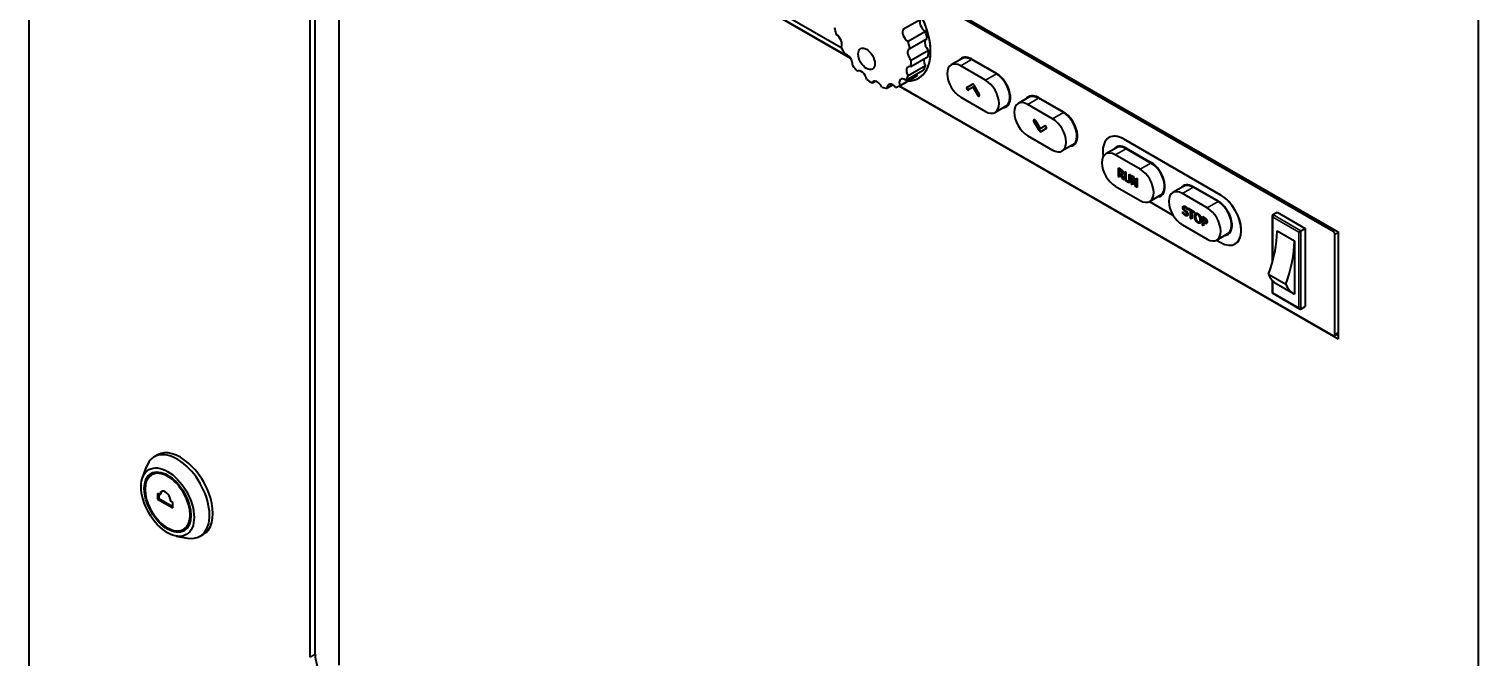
# Model space of a CAD drawing. Header units: inches. Extents: x 6934 to 18973, y 4254 to 7629.
# Drawn here: x 10566.2 to 10945.2, y 6656.1 to 6820.4 of the extents above; entities that cross this region are included whole.
import ezdxf

# ---------------------------------------------------------------- set-up
doc = ezdxf.new("R2010")
doc.units = ezdxf.units.IN
doc.header["$MEASUREMENT"] = 0
doc.layers.add('POWER SUPPLY CASE OUTLINE$0$가시적인 것(ISO)', color=3, linetype='Continuous', lineweight=40, true_color=0x00ff00)
doc.layers.add('POWER SUPPLY CASE OUTLINE$0$가시적인 좁은 것(ISO)', color=3, linetype='Continuous', lineweight=35, true_color=0x00ff00)

msp = doc.modelspace()

# ---------------------------------------------------------------- linework, layer by layer
at = {"layer": 'POWER SUPPLY CASE OUTLINE$0$가시적인 것(ISO)'}
for p, q in [((10566.231, 7208.634), (10566.231, 6626.54)), ((10641.071, 6656.885), (10641.071, 7095.09)), ((10647.35, 6653.961), (10647.35, 7096.516)), ((10639.77, 6656.136), (10639.77, 7094.341)), ((10945.24, 6918.433), (10945.24, 6480.227)), ((10691.474, 6892.456), (10908.697, 6767.365)), ((10907.342, 6767.427), (10692.269, 6891.28)), ((10781.124, 6812.706), (10691.474, 6864.332)), ((10692.269, 6864.072), (10780.877, 6813.046)), ((10742.609, 6836.304), (10778.706, 6815.516)), ((10794.936, 6820.392), (10799.462, 6822.998)), ((10800.71, 6819.751), (10796.185, 6817.145)), ((10796.652, 6815.261), (10801.177, 6817.867)), ((10801.494, 6814.796), (10796.968, 6812.19)), ((10796.865, 6810.551), (10801.391, 6813.157)), ((10810.257, 6812.627), (10807.429, 6810.998)), ((10812.752, 6812.545), (10819.258, 6808.799)), ((10819.258, 6808.635), (10812.752, 6812.381)), ((10783.006, 6809.429), (10782.91, 6809.374)), ((10793.972, 6805.549), (10798.498, 6808.155)), ((10798.527, 6808.172), (10794.002, 6805.566)), ((10795.544, 6806.98), (10800.07, 6809.586)), ((10800.727, 6810.73), (10796.202, 6808.124)), ((10798.903, 6807.515), (10798.897, 6807.512)), ((10816.429, 6807.006), (10809.924, 6810.753)), ((10787.663, 6806.735), (10786.808, 6806.243)), ((10792.187, 6805.76), (10790.703, 6804.906)), ((10908.697, 6739.242), (10793.756, 6805.432)), ((10793.933, 6805.527), (10907.342, 6740.219)), ((10811.562, 6805.135), (10812.977, 6805.956)), ((10811.676, 6805.2), (10812.986, 6805.961)), ((10813.177, 6805.147), (10811.962, 6804.442)), ((10813.29, 6805.212), (10813.177, 6805.147)), ((10814.391, 6803.044), (10813.177, 6805.147)), ((10814.504, 6803.109), (10813.29, 6805.212)), ((10813.377, 6805.725), (10814.791, 6803.276)), ((10809.924, 6802.577), (10816.429, 6798.831)), ((10821.753, 6800.215), (10818.925, 6798.586)), ((10827.793, 6802.528), (10824.965, 6800.899)), ((10833.966, 6796.908), (10827.46, 6800.654)), ((10830.289, 6802.446), (10836.794, 6798.7)), ((10836.794, 6798.537), (10830.289, 6802.283)), ((10830.513, 6793.76), (10829.099, 6796.209)), ((10830.626, 6793.825), (10829.212, 6796.274)), ((10829.499, 6796.441), (10830.713, 6794.338)), ((10827.46, 6792.479), (10833.966, 6788.732)), ((10830.713, 6794.338), (10831.927, 6795.043)), ((10830.826, 6794.403), (10830.713, 6794.338)), ((10830.826, 6794.403), (10831.937, 6795.048)), ((10832.327, 6794.35), (10830.913, 6793.529)), ((10848.699, 6791.995), (10848.693, 6791.992)), ((10839.289, 6790.116), (10836.461, 6788.487)), ((10850.698, 6789.332), (10847.87, 6787.703)), ((10877.942, 6776.96), (10852.486, 6791.619)), ((10852.492, 6791.623), (10877.948, 6776.964)), ((10853.193, 6789.25), (10859.699, 6785.504)), ((10859.699, 6785.34), (10853.193, 6789.087)), ((10856.87, 6783.712), (10850.365, 6787.458)), ((10856.519, 6787.171), (10856.661, 6787.253)), ((10851.172, 6784.074), (10851.682, 6783.78)), ((10851.172, 6781.785), (10851.172, 6784.074)), ((10851.172, 6781.785), (10851.177, 6781.788)), ((10851.435, 6781.633), (10851.172, 6781.785)), ((10851.177, 6781.788), (10851.177, 6784.071)), ((10851.435, 6781.64), (10851.177, 6781.788)), ((10851.435, 6783.659), (10851.44, 6783.662)), ((10851.696, 6783.509), (10851.435, 6783.659)), ((10851.435, 6783.659), (10851.435, 6782.798)), ((10851.435, 6782.798), (10851.666, 6782.665)), ((10851.435, 6782.544), (10851.44, 6782.548)), ((10851.435, 6782.544), (10851.435, 6781.633)), ((10851.736, 6782.371), (10851.435, 6782.544)), ((10851.702, 6783.512), (10851.44, 6783.662)), ((10851.742, 6782.374), (10851.44, 6782.548)), ((10851.736, 6782.371), (10851.742, 6782.374)), ((10852.362, 6781.099), (10851.736, 6782.371)), ((10852.368, 6781.103), (10851.742, 6782.374)), ((10851.999, 6782.304), (10852.005, 6782.308)), ((10851.999, 6782.304), (10852.704, 6780.903)), ((10852.023, 6782.578), (10852.023, 6782.578)), ((10852.03, 6782.582), (10852.036, 6782.585)), ((10852.362, 6781.099), (10852.368, 6781.103)), ((10852.704, 6780.903), (10852.362, 6781.099)), ((10852.699, 6780.912), (10852.368, 6781.103)), ((10852.837, 6783.115), (10853.1, 6782.964)), ((10852.837, 6781.687), (10852.837, 6783.115)), ((10852.843, 6781.69), (10852.843, 6783.112)), ((10853.1, 6782.964), (10853.1, 6781.535)), ((10853.881, 6780.567), (10853.887, 6780.57)), ((10854.007, 6782.442), (10854.27, 6782.29)), ((10854.007, 6781.006), (10854.007, 6782.442)), ((10854.012, 6781.009), (10854.012, 6782.438)), ((10854.27, 6782.29), (10854.27, 6780.862)), ((10854.647, 6782.073), (10855.021, 6781.858)), ((10854.647, 6779.784), (10854.647, 6782.073)), ((10854.652, 6779.787), (10854.652, 6782.07)), ((10854.892, 6781.616), (10854.898, 6781.619)), ((10854.892, 6781.616), (10854.892, 6779.642)), ((10855.768, 6779.138), (10854.892, 6781.616)), ((10855.774, 6779.141), (10854.898, 6781.619)), ((10855.021, 6781.858), (10855.818, 6779.586)), ((10855.818, 6781.398), (10856.064, 6781.257)), ((10855.818, 6779.586), (10855.818, 6781.398)), ((10855.824, 6779.589), (10855.824, 6781.395)), ((10856.064, 6781.257), (10856.064, 6778.968)), ((10850.365, 6779.282), (10856.87, 6775.536)), ((10854.647, 6779.784), (10854.652, 6779.787)), ((10854.892, 6779.642), (10854.647, 6779.784)), ((10854.892, 6779.649), (10854.652, 6779.787)), ((10855.768, 6779.138), (10855.774, 6779.141)), ((10856.064, 6778.968), (10855.768, 6779.138)), ((10856.064, 6778.974), (10855.774, 6779.141)), ((10855.818, 6779.586), (10855.824, 6779.589)), ((10862.194, 6776.92), (10859.365, 6775.291)), ((10868.234, 6779.233), (10865.406, 6777.604)), ((10874.406, 6773.613), (10867.901, 6777.359)), ((10870.729, 6779.152), (10877.235, 6775.405)), ((10877.235, 6775.242), (10870.729, 6778.988)), ((10859.312, 6775.262), (10865.459, 6771.722)), ((10868.372, 6773.765), (10868.378, 6773.769)), ((10869.254, 6773.142), (10869.259, 6773.145)), ((10869.273, 6773.131), (10869.254, 6773.142)), ((10869.273, 6773.137), (10869.259, 6773.145)), ((10869.273, 6773.494), (10869.273, 6773.131)), ((10869.416, 6773.52), (10871.007, 6772.603)), ((10869.416, 6773.249), (10869.416, 6773.52)), ((10869.416, 6773.249), (10869.421, 6773.252)), ((10870.08, 6772.866), (10869.416, 6773.249)), ((10869.421, 6773.252), (10869.421, 6773.517)), ((10870.086, 6772.87), (10869.421, 6773.252)), ((10867.901, 6769.184), (10874.406, 6765.438)), ((10868.004, 6772.563), (10868.023, 6772.552)), ((10868.004, 6772.181), (10868.004, 6772.563)), ((10868.004, 6772.181), (10868.009, 6772.184)), ((10868.009, 6772.184), (10868.009, 6772.56)), ((10868.989, 6771.83), (10868.995, 6771.833)), ((10870.08, 6772.866), (10870.086, 6772.87)), ((10870.08, 6770.848), (10870.08, 6772.866)), ((10870.08, 6770.848), (10870.086, 6770.851)), ((10870.343, 6770.697), (10870.08, 6770.848)), ((10870.086, 6770.851), (10870.086, 6772.87)), ((10870.343, 6770.703), (10870.086, 6770.851)), ((10870.343, 6772.715), (10870.349, 6772.718)), ((10870.343, 6772.715), (10870.343, 6770.697)), ((10871.007, 6772.332), (10870.343, 6772.715)), ((10871.007, 6772.339), (10870.349, 6772.718)), ((10871.007, 6772.603), (10871.007, 6772.332)), ((10871.333, 6772.154), (10871.339, 6772.157)), ((10871.583, 6771.886), (10871.589, 6771.89)), ((10872.361, 6769.927), (10872.366, 6769.93)), ((10873.135, 6771.378), (10873.632, 6771.092)), ((10873.135, 6769.089), (10873.135, 6771.378)), ((10873.14, 6769.092), (10873.14, 6771.375)), ((10873.398, 6770.963), (10873.404, 6770.966)), ((10873.616, 6770.837), (10873.398, 6770.963)), ((10873.398, 6770.963), (10873.398, 6770.05)), ((10873.398, 6770.05), (10873.578, 6769.947)), ((10873.398, 6769.791), (10873.404, 6769.794)), ((10873.398, 6769.791), (10873.398, 6768.937)), ((10873.621, 6769.662), (10873.398, 6769.791)), ((10873.622, 6770.841), (10873.404, 6770.966)), ((10873.627, 6769.666), (10873.404, 6769.794)), ((10873.994, 6769.838), (10873.999, 6769.841)), ((10874, 6769.841), (10874.005, 6769.845)), ((10891.468, 6759.506), (10891.468, 6771.571)), ((10891.585, 6771.83), (10892.716, 6772.481)), ((10892.716, 6772.481), (10900.07, 6768.246)), ((10873.135, 6769.089), (10873.14, 6769.092)), ((10873.398, 6768.937), (10873.135, 6769.089)), ((10873.398, 6768.944), (10873.14, 6769.092)), ((10879.73, 6766.821), (10876.902, 6765.192)), ((10892.716, 6767.582), (10897.242, 6764.976)), ((10898.939, 6767.595), (10900.07, 6768.246)), ((10900.07, 6768.246), (10900.07, 6747.775)), ((10907.795, 6740.482), (10907.795, 6766.643)), ((10908.697, 6767.365), (10908.697, 6739.242)), ((10876.849, 6765.163), (10877.942, 6764.534)), ((10881.74, 6764.164), (10881.735, 6764.161)), ((10897.242, 6764.976), (10897.242, 6751.045)), ((10890.454, 6756.272), (10894.979, 6753.666)), ((10891.468, 6751.291), (10891.468, 6754.568)), ((10898.657, 6747.151), (10891.468, 6751.291)), ((10892.415, 6753.808), (10896.941, 6751.202)), ((10898.939, 6747.123), (10900.07, 6747.775)), ((10907.662, 6740.188), (10908.697, 6740.784)), ((10908.263, 6740.534), (10908.697, 6740.284)), ((10599.841, 6708.972), (10598.992, 6708.483)), ((10595.933, 6703.013), (10596.949, 6705.875)), ((10599.889, 6698.868), (10599.889, 6697.43)), ((10600.455, 6698.543), (10599.889, 6698.868)), ((10599.889, 6697.43), (10600.172, 6697.592)), ((10599.889, 6697.43), (10603.849, 6695.149)), ((10600.172, 6698.706), (10600.172, 6697.592)), ((10600.172, 6697.592), (10603.849, 6695.475)), ((10600.455, 6698.543), (10600.738, 6698.706)), ((10603.849, 6696.588), (10603.283, 6696.914)), ((10603.849, 6695.149), (10603.849, 6696.588)), ((10604.703, 6687.784), (10607.688, 6687.227)), ((10611.817, 6688.174), (10610.969, 6687.685))]:
    msp.add_line(p, q, dxfattribs=at)
for centre, major_axis, ratio, start_param, end_param in [((10791.312, 6820.684), (7.585, -13.172), 0.5780931, 5.9663692, 8.6413135), ((10791.317, 6820.688), (7.585, -13.172), 0.5780931, 0, 2.3581282), ((10800.645, 6821.422), (-0.998, 1.733), 0.5780931, 0.2080599, 2.4043171), ((10786.786, 6818.028), (-7.186, 12.479), 0.5780931, 1.0374675, 1.1822105), ((10777.453, 6817.241), (0.998, -1.733), 0.5780931, 0.2080599, 2.4043171), ((10796.12, 6818.815), (-0.998, 1.733), 0.5780931, 0.2080599, 2.4043171), ((10791.312, 6820.634), (7.186, -12.479), 0.5780931, 1.0374675, 1.1822105), ((10786.786, 6818.028), (-7.186, 12.479), 0.5780931, 1.4301665, 1.5749095), ((10797.449, 6813.451), (-0.998, 1.733), 0.5780931, 6.0985461, 8.2948033), ((10786.786, 6818.028), (7.186, -12.479), 0.5780931, 1.0374675, 1.1822105), ((10801.974, 6816.057), (-0.998, 1.733), 0.5780931, 0.1846392, 2.011618), ((10791.312, 6820.634), (7.186, -12.479), 0.5780931, 0.6447684, 0.7895114), ((10780.203, 6811.996), (-0.998, 1.733), 0.5780931, 3.7423517, 5.9386088), ((10786.786, 6818.028), (-7.186, 12.479), 0.5780931, 1.8228656, 1.9676086), ((10786.786, 6818.028), (7.186, -12.479), 0.5780931, 0.6447684, 0.7895114), ((10801.68, 6811.39), (0.998, -1.733), 0.5780931, 3.7189309, 4.7605116), ((10809.924, 6806.665), (-2.495, 4.333), 0.5780931, 5.4997209, 8.6413135), ((10812.752, 6808.294), (-2.595, 4.506), 0.5780931, 5.4997209, 6.5614321), ((10812.752, 6808.294), (-2.495, 4.333), 0.5780931, 5.4997209, 6.2831853), ((10813.884, 6808.945), (-2.595, 4.506), 0.5780931, 0.2188957, 0.3088968), ((10783.955, 6807.67), (-0.998, 1.733), 0.5780931, 4.1350507, 6.3313079), ((10786.786, 6818.028), (-7.186, 12.479), 0.5780931, 2.2155647, 2.3603077), ((10795.282, 6805.524), (-0.998, 1.733), 0.5780931, 5.313148, 7.5094051), ((10786.786, 6818.028), (7.186, -12.479), 0.5780931, 0.2520693, 0.3968123), ((10797.155, 6808.784), (-0.998, 1.733), 0.5780931, 5.7058471, 7.9021042), ((10799.807, 6808.13), (0.998, -1.733), 0.5780931, 4.11163, 4.3678125), ((10791.312, 6820.634), (7.186, -12.479), 0.5780931, 0, 0.0041132), ((10791.312, 6820.634), (7.186, -12.479), 0.5780931, 0.2520693, 0.3968123), ((10816.429, 6802.919), (2.495, -4.333), 0.5780931, 5.4997209, 8.6413135), ((10819.258, 6804.547), (2.595, -4.506), 0.5780931, 6.0049385, 8.6413135), ((10819.258, 6804.547), (2.495, -4.333), 0.5780931, 0, 2.3581282), ((10788.138, 6804.921), (-0.998, 1.733), 0.5780931, 4.5277498, 6.724007), ((10786.786, 6818.028), (7.186, -12.479), 0.5780931, 5.7498564, 5.8945994), ((10792.116, 6804.168), (-0.998, 1.733), 0.5780931, 4.9204489, 7.116706), ((10786.786, 6818.028), (7.186, -12.479), 0.5780931, 6.1425555, 6.2872985), ((10811.762, 6804.789), (0.2, -0.347), 0.5780931, 3.1435263, 6.285119), ((10811.876, 6804.854), (0.2, -0.347), 0.5780931, 3.1435264, 6.2383866), ((10813.177, 6805.609), (-0.2, 0.347), 0.5780931, 4.7143227, 6.285119), ((10814.591, 6803.16), (0.2, -0.347), 0.5780931, 4.7143227, 7.8559153), ((10814.704, 6803.225), (0.2, -0.347), 0.5780931, 4.7143227, 5.9969973), ((10820.389, 6805.199), (2.595, -4.506), 0.5780931, 5.9742885, 6.0642896), ((10827.46, 6796.566), (-2.495, 4.333), 0.5780931, 5.4997209, 8.6413135), ((10830.289, 6798.195), (-2.595, 4.506), 0.5780931, 5.4997209, 6.5614321), ((10830.289, 6798.195), (-2.495, 4.333), 0.5780931, 5.4997209, 6.2831853), ((10831.42, 6798.847), (-2.595, 4.506), 0.5780931, 0.2188957, 0.3088968), ((10829.299, 6796.325), (-0.2, 0.347), 0.5780931, 4.7143227, 7.8559153), ((10829.412, 6796.39), (-0.2, 0.347), 0.5780931, 0.286188, 1.57273), ((10833.966, 6792.82), (2.495, -4.333), 0.5780931, 5.4997209, 8.6413135), ((10836.794, 6794.449), (2.595, -4.506), 0.5780931, 6.0049385, 8.6413135), ((10836.794, 6794.449), (2.495, -4.333), 0.5780931, 0, 2.3581282), ((10830.713, 6793.876), (0.2, -0.347), 0.5780931, 4.7143227, 6.285119), ((10830.826, 6793.941), (0.2, -0.347), 0.5780931, 4.7143227, 6.2383866), ((10832.127, 6794.696), (-0.2, 0.347), 0.5780931, 3.1435263, 6.285119), ((10852.486, 6785.406), (-3.793, 6.586), 0.5780931, 5.4997209, 7.2888638), ((10852.492, 6785.409), (-3.793, 6.586), 0.5780931, 5.4997209, 6.2831853), ((10837.925, 6795.1), (2.595, -4.506), 0.5780931, 5.9742885, 6.0642896), ((10850.365, 6783.37), (-2.495, 4.333), 0.5780931, 5.4997209, 8.6413135), ((10853.193, 6784.999), (-2.595, 4.506), 0.5780931, 5.4997209, 6.5614321), ((10853.193, 6784.999), (-2.495, 4.333), 0.5780931, 5.4997209, 6.2831853), ((10854.33, 6785.654), (-2.595, 4.506), 0.5780931, 0.2200081, 0.309583), ((10859.699, 6781.253), (2.595, -4.506), 0.5780931, 6.0049385, 8.6413135), ((10859.699, 6781.253), (2.495, -4.333), 0.5780931, 0, 2.3581282), ((10856.87, 6779.624), (2.495, -4.333), 0.5780931, 5.4997209, 8.6413135), ((10860.836, 6781.907), (2.595, -4.506), 0.5780931, 5.9736023, 6.0631772), ((10867.901, 6773.272), (-2.495, 4.333), 0.5780931, 5.4997209, 8.6413135), ((10870.729, 6774.9), (-2.595, 4.506), 0.5780931, 5.4997209, 6.5614321), ((10870.729, 6774.9), (-2.495, 4.333), 0.5780931, 5.4997209, 6.2831853), ((10871.867, 6775.555), (-2.595, 4.506), 0.5780931, 0.2200081, 0.309583), ((10877.942, 6770.747), (3.793, -6.586), 0.5780931, 5.4997209, 8.6413135), ((10877.948, 6770.75), (3.793, -6.586), 0.5780931, 0, 2.3581282), ((10874.406, 6769.525), (2.495, -4.333), 0.5780931, 5.4997209, 8.6413135), ((10877.235, 6771.154), (2.595, -4.506), 0.5780931, 6.0049385, 8.6413135), ((10877.235, 6771.154), (2.495, -4.333), 0.5780931, 0, 2.3581282), ((10891.868, 6771.34), (-0.283, 0.49), 0.5769785, 6.2822185, 7.8530148), ((10878.372, 6771.809), (2.595, -4.506), 0.5780931, 5.9736023, 6.0631772), ((10872.497, 6756.705), (14.277, 24.792), 0.5780931, 5.0171915, 5.4630865), ((10898.656, 6767.431), (-0.4, -0.231), 0.0016725, 3.926024, 5.4968203), ((10907.342, 6766.904), (-0.319, 0.555), 0.5780931, 3.9289245, 5.4997209), ((10877.023, 6754.099), (-14.277, -24.792), 0.5780931, 1.8755989, 2.3214938), ((10898.243, 6763.927), (-5.827, -10.119), 0.5780931, 5.834262, 6.2831853), ((10891.868, 6751.522), (-0.4, -0.231), 0.0016725, 5.4968203, 6.2822184), ((10902.768, 6761.321), (-5.827, -10.119), 0.5780931, 5.834262, 6.3334501), ((10898.656, 6747.613), (-0.283, 0.49), 0.5769785, 1.5698295, 3.1406258), ((10907.342, 6740.742), (0.319, -0.555), 0.5780931, 5.4997209, 7.0705172), ((10604.98, 6698.084), (5.988, -10.399), 0.5780931, 5.8244712, 9.8834921), ((10605.829, 6698.573), (5.988, -10.399), 0.5780931, 0, 3.1415927), ((10601.869, 6697.728), (-0.998, 1.733), 0.5780931, 3.9289245, 7.0705172), ((10602.152, 6697.891), (-0.998, 1.733), 0.5780931, 0.1416216, 0.7873319), ((10646.728, 6653.627), (3.992, -6.933), 0.5780931, 3.9289245, 5.4997209)]:
    msp.add_ellipse(centre, major_axis=major_axis, ratio=ratio, start_param=start_param, end_param=end_param, dxfattribs=at)
for centre, major_axis in [((10785.296, 6812.577), (1.537, -2.669)), ((10602.491, 6696.651), (-4.891, 8.493)), ((10602.491, 6696.651), (-4.312, 7.487))]:
    msp.add_ellipse(centre, major_axis=major_axis, ratio=0.5780931, dxfattribs=at)
for points in [[(10851.666, 6782.665), (10851.78, 6782.6), (10851.961, 6782.542), (10852.023, 6782.578)], [(10851.682, 6783.78), (10851.852, 6783.682), (10852.081, 6783.508), (10852.186, 6783.37)], [(10852.011, 6783.25), (10851.954, 6783.325), (10851.805, 6783.446), (10851.696, 6783.509)], [(10852.016, 6783.253), (10851.96, 6783.328), (10851.811, 6783.449), (10851.702, 6783.512)], [(10852.41, 6782.739), (10852.41, 6782.489), (10852.189, 6782.277), (10851.999, 6782.304)], [(10852.246, 6782.342), (10852.148, 6782.287), (10852.005, 6782.308)], [(10852.136, 6782.873), (10852.136, 6782.973), (10852.075, 6783.163), (10852.011, 6783.25)], [(10852.141, 6782.877), (10852.141, 6782.977), (10852.08, 6783.166), (10852.016, 6783.253)], [(10852.023, 6782.578), (10852.081, 6782.608), (10852.136, 6782.755), (10852.136, 6782.873)], [(10852.186, 6783.37), (10852.29, 6783.232), (10852.41, 6782.919), (10852.41, 6782.739)], [(10853.026, 6780.88), (10852.922, 6781.059), (10852.837, 6781.442), (10852.837, 6781.687)], [(10853.032, 6780.883), (10852.928, 6781.062), (10852.843, 6781.445), (10852.843, 6781.69)], [(10853.553, 6780.366), (10853.378, 6780.466), (10853.118, 6780.722), (10853.026, 6780.88)], [(10853.558, 6780.369), (10853.383, 6780.47), (10853.123, 6780.725), (10853.032, 6780.883)], [(10853.1, 6781.535), (10853.1, 6781.376), (10853.135, 6781.14), (10853.185, 6781.024)], [(10853.185, 6781.024), (10853.238, 6780.901), (10853.421, 6780.701), (10853.553, 6780.625)], [(10853.553, 6780.625), (10853.676, 6780.554), (10853.869, 6780.538), (10853.922, 6780.6)], [(10853.887, 6780.57), (10853.91, 6780.583), (10853.927, 6780.603)], [(10853.922, 6780.6), (10853.971, 6780.659), (10854.007, 6780.852), (10854.007, 6781.006)], [(10853.927, 6780.603), (10853.977, 6780.662), (10854.012, 6780.855), (10854.012, 6781.009)], [(10854.27, 6780.862), (10854.27, 6780.622), (10854.186, 6780.329), (10854.08, 6780.273)], [(10854.08, 6780.273), (10853.986, 6780.22), (10853.735, 6780.26), (10853.553, 6780.366)], [(10854.086, 6780.276), (10853.991, 6780.223), (10853.741, 6780.264), (10853.558, 6780.369)], [(10854.092, 6780.279), (10854.089, 6780.278), (10854.086, 6780.276)], [(10868.018, 6773.711), (10868.018, 6773.989), (10868.394, 6774.149), (10868.684, 6773.982)], [(10868.147, 6773.223), (10868.086, 6773.334), (10868.018, 6773.577), (10868.018, 6773.711)], [(10868.024, 6773.714), (10868.024, 6773.964), (10868.176, 6774.054)], [(10868.152, 6773.226), (10868.091, 6773.337), (10868.024, 6773.58), (10868.024, 6773.714)], [(10868.474, 6772.832), (10868.371, 6772.923), (10868.209, 6773.111), (10868.147, 6773.223)], [(10868.48, 6772.836), (10868.377, 6772.926), (10868.215, 6773.114), (10868.152, 6773.226)], [(10868.702, 6773.708), (10868.519, 6773.814), (10868.293, 6773.745), (10868.293, 6773.584)], [(10868.293, 6773.584), (10868.293, 6773.439), (10868.426, 6773.19), (10868.551, 6773.079)], [(10868.551, 6773.079), (10868.634, 6773.005), (10868.877, 6772.799), (10868.957, 6772.725)], [(10868.684, 6773.982), (10868.851, 6773.886), (10869.146, 6773.64), (10869.273, 6773.494)], [(10869.254, 6773.142), (10869.159, 6773.297), (10868.864, 6773.615), (10868.702, 6773.708)], [(10869.259, 6773.145), (10869.165, 6773.3), (10868.869, 6773.618), (10868.707, 6773.712)], [(10868.654, 6771.629), (10868.439, 6771.753), (10868.137, 6772.03), (10868.004, 6772.181)], [(10868.659, 6771.632), (10868.444, 6771.756), (10868.143, 6772.033), (10868.009, 6772.184)], [(10868.023, 6772.552), (10868.153, 6772.336), (10868.482, 6771.991), (10868.634, 6771.903)], [(10868.832, 6772.522), (10868.74, 6772.605), (10868.588, 6772.733), (10868.474, 6772.832)], [(10868.837, 6772.526), (10868.746, 6772.608), (10868.593, 6772.737), (10868.48, 6772.836)], [(10868.634, 6771.903), (10868.853, 6771.778), (10869.076, 6771.859), (10869.076, 6772.031)], [(10869.17, 6771.539), (10869.076, 6771.493), (10868.835, 6771.524), (10868.654, 6771.629)], [(10869.176, 6771.542), (10869.081, 6771.497), (10868.841, 6771.528), (10868.659, 6771.632)], [(10869.076, 6772.031), (10869.076, 6772.169), (10868.958, 6772.407), (10868.832, 6772.522)], [(10869.081, 6772.035), (10869.081, 6772.172), (10868.964, 6772.41), (10868.837, 6772.526)], [(10868.957, 6772.725), (10869.161, 6772.535), (10869.35, 6772.135), (10869.35, 6771.922)], [(10868.995, 6771.833), (10869.081, 6771.883), (10869.081, 6772.035)], [(10869.35, 6771.922), (10869.35, 6771.786), (10869.255, 6771.581), (10869.17, 6771.539)], [(10869.187, 6771.548), (10869.182, 6771.545), (10869.176, 6771.542)], [(10871.096, 6771.408), (10871.096, 6771.695), (10871.219, 6772.062), (10871.333, 6772.154)], [(10871.331, 6770.391), (10871.217, 6770.609), (10871.096, 6771.126), (10871.096, 6771.408)], [(10871.101, 6771.411), (10871.101, 6771.699), (10871.225, 6772.065), (10871.339, 6772.157)], [(10871.337, 6770.394), (10871.223, 6770.612), (10871.101, 6771.129), (10871.101, 6771.411)], [(10871.97, 6769.712), (10871.769, 6769.827), (10871.449, 6770.169), (10871.331, 6770.391)], [(10871.333, 6772.154), (10871.449, 6772.24), (10871.771, 6772.212), (10871.97, 6772.097)], [(10871.976, 6769.715), (10871.775, 6769.83), (10871.454, 6770.173), (10871.337, 6770.394)], [(10871.339, 6772.157), (10871.355, 6772.169), (10871.372, 6772.179)], [(10871.532, 6771.848), (10871.453, 6771.777), (10871.37, 6771.472), (10871.37, 6771.25)], [(10871.37, 6771.25), (10871.37, 6770.799), (10871.697, 6770.132), (10871.972, 6769.974)], [(10871.972, 6771.833), (10871.829, 6771.915), (10871.614, 6771.924), (10871.532, 6771.848)], [(10871.97, 6772.097), (10872.172, 6771.981), (10872.496, 6771.631), (10872.609, 6771.42)], [(10872.609, 6769.655), (10872.487, 6769.566), (10872.164, 6769.6), (10871.97, 6769.712)], [(10872.41, 6771.343), (10872.331, 6771.507), (10872.11, 6771.753), (10871.972, 6771.833)], [(10871.972, 6769.974), (10872.246, 6769.816), (10872.572, 6770.107), (10872.572, 6770.558)], [(10872.415, 6771.346), (10872.337, 6771.51), (10872.115, 6771.757), (10871.977, 6771.836)], [(10872.572, 6770.558), (10872.572, 6770.784), (10872.487, 6771.184), (10872.41, 6771.343)], [(10872.577, 6770.561), (10872.577, 6770.787), (10872.492, 6771.187), (10872.415, 6771.346)], [(10872.609, 6771.42), (10872.721, 6771.203), (10872.846, 6770.686), (10872.846, 6770.4)], [(10872.846, 6770.4), (10872.846, 6770.122), (10872.724, 6769.741), (10872.609, 6769.655)], [(10873.578, 6769.947), (10873.738, 6769.855), (10873.935, 6769.8), (10874, 6769.841)], [(10873.969, 6770.547), (10873.907, 6770.631), (10873.74, 6770.766), (10873.616, 6770.837)], [(10874.213, 6769.559), (10874.11, 6769.501), (10873.833, 6769.54), (10873.621, 6769.662)], [(10873.975, 6770.55), (10873.912, 6770.635), (10873.745, 6770.77), (10873.622, 6770.841)], [(10874.219, 6769.562), (10874.116, 6769.504), (10873.838, 6769.544), (10873.627, 6769.666)], [(10873.632, 6771.092), (10873.809, 6770.99), (10874.056, 6770.781), (10874.15, 6770.65)], [(10874.112, 6770.116), (10874.112, 6770.235), (10874.041, 6770.45), (10873.969, 6770.547)], [(10874.118, 6770.119), (10874.118, 6770.238), (10874.047, 6770.453), (10873.975, 6770.55)], [(10873.999, 6769.841), (10874.002, 6769.843), (10874.005, 6769.845)], [(10874, 6769.841), (10874.059, 6769.876), (10874.112, 6770.007), (10874.112, 6770.116)], [(10874.005, 6769.845), (10874.065, 6769.879), (10874.118, 6770.01), (10874.118, 6770.119)], [(10874.15, 6770.65), (10874.261, 6770.499), (10874.386, 6770.158), (10874.386, 6769.967)], [(10874.386, 6769.967), (10874.386, 6769.819), (10874.295, 6769.604), (10874.213, 6769.559)], [(10874.219, 6769.562), (10874.219, 6769.562), (10874.219, 6769.562)]]:
    msp.add_open_spline(points, degree=2, dxfattribs=at)
for points, degree, knots in [([(10852.036, 6782.585), (10852.088, 6782.615), (10852.141, 6782.758), (10852.141, 6782.877)], 2, [0.0565208, 0.0565208, 0.0565208, 1, 2, 2, 2]), ([(10868.707, 6773.712), (10868.524, 6773.817), (10868.393, 6773.777), (10868.378, 6773.769)], 2, [0, 0, 0, 1, 1.1612669, 1.1612669, 1.1612669]), ([(10871.977, 6771.836), (10871.834, 6771.918), (10871.652, 6771.926), (10871.589, 6771.89)], 2, [0, 0, 0, 1, 1.7016611, 1.7016611, 1.7016611]), ([(10872.574, 6769.633), (10872.467, 6769.572), (10872.17, 6769.603), (10871.976, 6769.715)], 2, [0.1593762, 0.1593762, 0.1593762, 1, 2, 2, 2]), ([(10872.366, 6769.93), (10872.392, 6769.944), (10872.577, 6770.11), (10872.577, 6770.561)], 2, [0.8592971, 0.8592971, 0.8592971, 1, 2, 2, 2]), ([(10598.32, 6704.214), (10597.919, 6703.953), (10597.576, 6703.6), (10596.989, 6702.676), (10596.771, 6702.08), (10596.529, 6700.721), (10596.516, 6699.95), (10596.702, 6698.329), (10596.903, 6697.478), (10597.494, 6695.786), (10597.885, 6694.945), (10598.815, 6693.355), (10599.354, 6692.606), (10600.531, 6691.272), (10601.169, 6690.687), (10602.485, 6689.741), (10603.163, 6689.381), (10604.494, 6688.934), (10605.148, 6688.845), (10606.178, 6688.949), (10606.577, 6689.063), (10606.939, 6689.247)], 3, [5.5264354, 5.5264354, 5.5264354, 5.5264354, 5.7894553, 5.7894553, 6.0986803, 6.0986803, 6.4243433, 6.4243433, 6.7520753, 6.7520753, 7.0785217, 7.0785217, 7.4044179, 7.4044179, 7.7309448, 7.7309448, 8.0587353, 8.0587353, 8.3837828, 8.3837828, 8.6068641, 8.6068641, 8.6068641, 8.6068641])]:
    msp.add_open_spline(points, degree=degree, knots=knots, dxfattribs=at)
at = {"layer": 'POWER SUPPLY CASE OUTLINE$0$가시적인 좁은 것(ISO)'}
for p, q in [((10812.752, 6812.381), (10809.924, 6810.753)), ((10819.258, 6808.635), (10816.429, 6807.006)), ((10811.562, 6805.135), (10811.676, 6805.2)), ((10814.391, 6803.044), (10814.504, 6803.109)), ((10830.289, 6802.283), (10827.46, 6800.654)), ((10829.099, 6796.209), (10829.212, 6796.274)), ((10836.794, 6798.537), (10833.966, 6796.908)), ((10830.513, 6793.76), (10830.626, 6793.825)), ((10853.193, 6789.087), (10850.365, 6787.458)), ((10852.492, 6791.623), (10852.486, 6791.619)), ((10859.699, 6785.34), (10856.87, 6783.712)), ((10851.696, 6783.509), (10851.702, 6783.512)), ((10852.011, 6783.25), (10852.016, 6783.253)), ((10852.136, 6782.873), (10852.141, 6782.877)), ((10852.837, 6781.687), (10852.843, 6781.69)), ((10853.026, 6780.88), (10853.032, 6780.883)), ((10853.922, 6780.6), (10853.927, 6780.603)), ((10854.007, 6781.006), (10854.012, 6781.009)), ((10853.553, 6780.366), (10853.558, 6780.369)), ((10854.08, 6780.273), (10854.086, 6780.276)), ((10870.729, 6778.988), (10867.901, 6777.359)), ((10877.948, 6776.964), (10877.942, 6776.96)), ((10868.018, 6773.711), (10868.024, 6773.714)), ((10868.147, 6773.223), (10868.152, 6773.226)), ((10868.702, 6773.708), (10868.707, 6773.712)), ((10877.235, 6775.242), (10874.406, 6773.613)), ((10868.474, 6772.832), (10868.48, 6772.836)), ((10868.654, 6771.629), (10868.659, 6771.632)), ((10868.832, 6772.522), (10868.837, 6772.526)), ((10869.076, 6772.031), (10869.081, 6772.035)), ((10869.17, 6771.539), (10869.176, 6771.542)), ((10871.096, 6771.408), (10871.101, 6771.411)), ((10871.331, 6770.391), (10871.337, 6770.394)), ((10871.97, 6769.712), (10871.976, 6769.715)), ((10871.972, 6771.833), (10871.977, 6771.836)), ((10872.41, 6771.343), (10872.415, 6771.346)), ((10872.572, 6770.558), (10872.577, 6770.561)), ((10873.616, 6770.837), (10873.622, 6770.841)), ((10873.621, 6769.662), (10873.627, 6769.666)), ((10873.969, 6770.547), (10873.975, 6770.55)), ((10874.112, 6770.116), (10874.118, 6770.119)), ((10874.213, 6769.559), (10874.219, 6769.562)), ((10898.939, 6767.595), (10891.585, 6771.83)), ((10891.585, 6771.177), (10898.373, 6767.268)), ((10891.585, 6759.949), (10891.585, 6771.177)), ((10898.373, 6767.268), (10898.373, 6747.45)), ((10898.939, 6747.123), (10898.939, 6767.595)), ((10907.342, 6767.427), (10907.966, 6767.786)), ((10907.795, 6766.643), (10908.697, 6767.163)), ((10891.585, 6751.359), (10891.585, 6754.446)), ((10898.373, 6747.45), (10891.585, 6751.359)), ((10907.795, 6740.482), (10908.697, 6741.001)), ((10639.77, 6656.136), (10641.071, 6656.885))]:
    msp.add_line(p, q, dxfattribs=at)
msp.add_ellipse((10602.491, 6696.651), major_axis=(-4.112, 7.141), ratio=0.5780931, dxfattribs=at)

doc.saveas('drawing.dxf')
